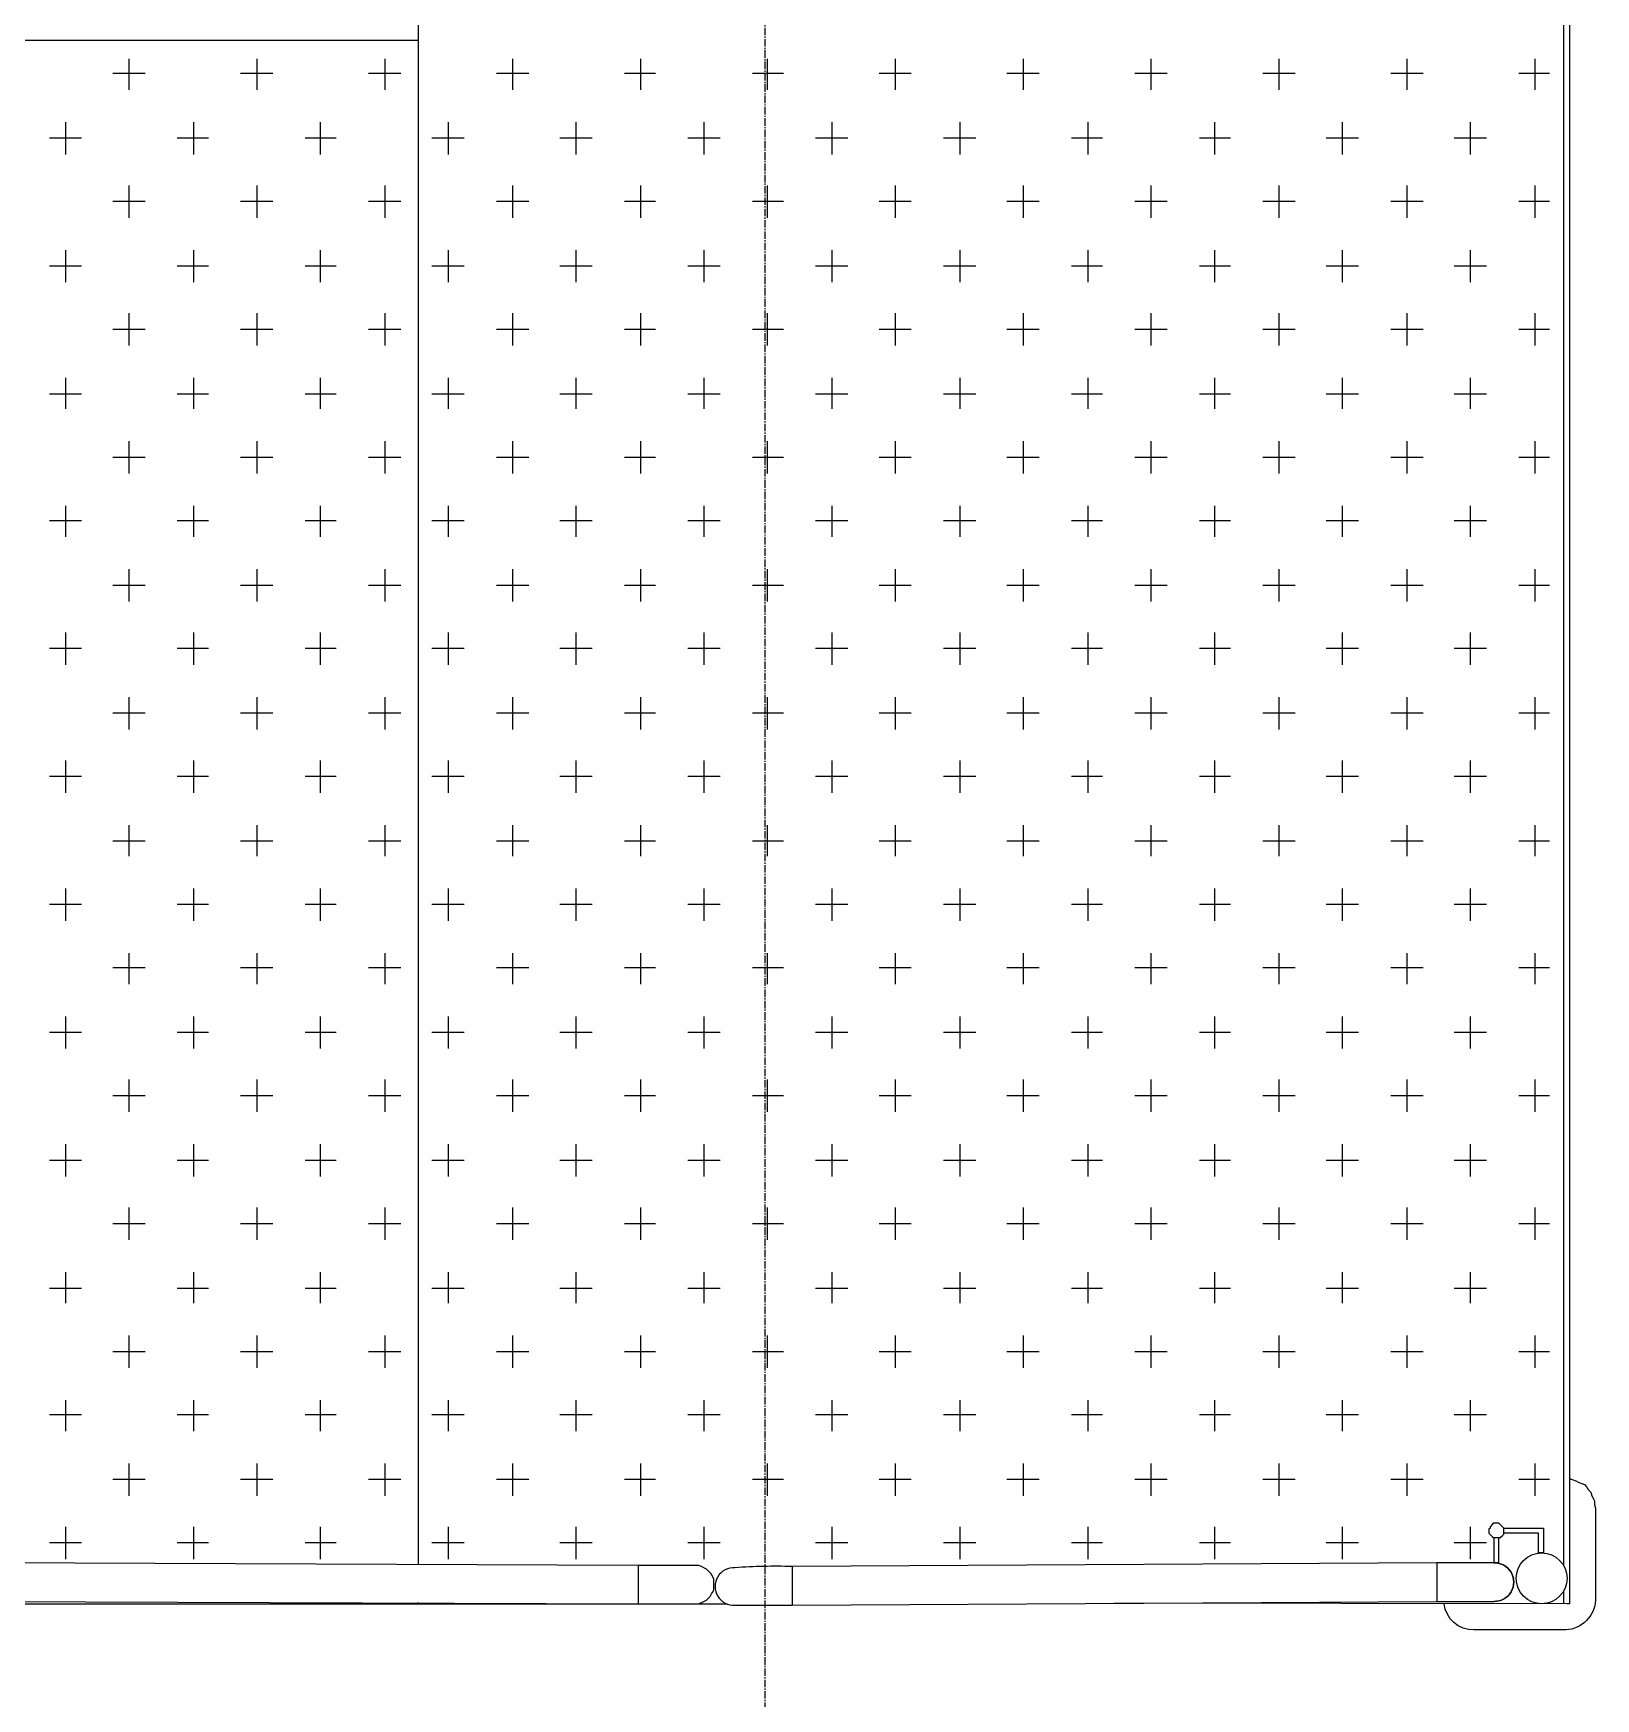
# Model space of a CAD drawing. Header units: millimetres. Extents: x -62354 to 129108, y -71259 to 35407.
# Drawn here: x 16138 to 17691, y -5895 to -4239 of the extents above; entities that cross this region are included whole.
import ezdxf

# ---------------------------------------------------------------- set-up
doc = ezdxf.new("R2010")
doc.units = ezdxf.units.MM
doc.header["$MEASUREMENT"] = 0
doc.linetypes.add('1st FL Layout xrf$0$CENTER2', pattern=[1.125, 0.75, -0.125, 0.125, -0.125])
doc.layers.add('1st FL Layout xrf$0$CR-Machine', color=7, linetype='Continuous', transparency=0.5)
doc.layers.add('1st FL Layout xrf$0$G-Grid Line', color=253, linetype='1st FL Layout xrf$0$CENTER2', transparency=0.5)

# ---------------------------------------------------------------- blocks, each defined once
blk = doc.blocks.new('1st FL Layout xrf$0$M6')
for p, q in [((-9199.1524, 1894.6927), (-9199.1524, 1892.0329)), ((-9198.9338, 1892.0316), (-9198.9338, 1891.9934)), ((-9198.1398, 1892.0341), (-9198.1398, 1891.9958))]:
    blk.add_line(p, q)
for points in [[(-9198.0077, 1894.6927), (-9198.0077, 1891.9934), (-9198.0102, 1891.9934)], [(-9198.0139, 1894.4334), (-9198.0139, 1892.0319)], [(-9200.4663, 1893.548), (-9199.1524, 1893.548)], [(-9199.7081, 1893.2233), (-9199.7081, 1891.9934), (-9198.8455, 1891.9934)], [(-9198.0769, 1892.0588), (-9198.0744, 1892.0613), (-9198.0732, 1892.0625), (-9198.0732, 1892.0687), (-9198.0744, 1892.0699), (-9198.0781, 1892.0736), (-9198.083, 1892.0736), (-9198.0843, 1892.0724), (-9198.0867, 1892.0699), (-9198.0867, 1892.0687), (-9198.088, 1892.0675), (-9198.088, 1892.0637), (-9198.0843, 1892.06), (-9198.083, 1892.0588)], [(-9198.0732, 1892.0687), (-9198.0336, 1892.0687), (-9198.0336, 1892.044), (-9198.0386, 1892.044), (-9198.0386, 1892.0637), (-9198.0732, 1892.0637)], [(-9198.8733, 1892.0316), (-9198.9338, 1892.0316), (-9199.5747, 1892.0341), (-9199.6377, 1892.0341), (-9199.6365, 1892.0588)], [(-9198.0769, 1892.0588), (-9198.083, 1892.0588), (-9198.083, 1892.0341)], [(-9198.0781, 1892.0341), (-9198.0781, 1892.0588)], [(-9198.8733, 1891.9934), (-9198.8709, 1891.9946), (-9198.8684, 1891.9958), (-9198.8659, 1891.9971), (-9198.8622, 1892.0008), (-9198.861, 1892.0032), (-9198.8598, 1892.0045), (-9198.8585, 1892.0069), (-9198.8585, 1892.0181), (-9198.8598, 1892.0205), (-9198.861, 1892.023), (-9198.8622, 1892.0242), (-9198.8659, 1892.0279), (-9198.8684, 1892.0292), (-9198.8709, 1892.0304), (-9198.8733, 1892.0316)], [(-9198.0781, 1892.0341), (-9198.1398, 1892.0341), (-9198.7807, 1892.0304), (-9198.7807, 1891.9921)], [(-9199.6513, 1892.0119), (-9199.6501, 1892.0094), (-9199.6501, 1892.0069), (-9199.6488, 1892.0057), (-9199.6476, 1892.0032), (-9199.6451, 1892.0008), (-9199.6426, 1891.9995), (-9199.6414, 1891.9983), (-9199.6389, 1891.9971), (-9199.6365, 1891.9958), (-9199.5747, 1891.9958), (-9198.9338, 1891.9934)], [(-9198.0139, 1892.0057), (-9198.0139, 1891.9934)], [(-9199.1524, 1891.9934), (-9199.1524, 1891.9946)], [(-9198.0102, 1891.9934), (-9198.4603, 1891.994)]]:
    blk.add_lwpolyline(points)
at = {"color": 253}
for points in [[(-9199.4401, 1893.5295), (-9199.4401, 1893.4986)], [(-9199.3129, 1893.5295), (-9199.3129, 1893.4986)], [(-9199.1857, 1893.5295), (-9199.1857, 1893.4986)], [(-9199.0586, 1893.5295), (-9199.0586, 1893.4986)], [(-9198.9314, 1893.5295), (-9198.9314, 1893.4986)], [(-9198.8054, 1893.5295), (-9198.8054, 1893.4986)], [(-9198.6782, 1893.5295), (-9198.6782, 1893.4986)], [(-9198.551, 1893.5295), (-9198.551, 1893.4986)], [(-9198.4239, 1893.5295), (-9198.4239, 1893.4986)], [(-9198.2967, 1893.5295), (-9198.2967, 1893.4986)], [(-9198.1695, 1893.5295), (-9198.1695, 1893.4986)], [(-9198.0423, 1893.5295), (-9198.0423, 1893.4986)], [(-9199.4241, 1893.5147), (-9199.4562, 1893.5147)], [(-9199.2969, 1893.5147), (-9199.329, 1893.5147)], [(-9199.1697, 1893.5147), (-9199.2018, 1893.5147)], [(-9199.0425, 1893.5147), (-9199.0746, 1893.5147)], [(-9198.9166, 1893.5147), (-9198.9474, 1893.5147)], [(-9198.7894, 1893.5147), (-9198.8202, 1893.5147)], [(-9198.6622, 1893.5147), (-9198.6943, 1893.5147)], [(-9198.535, 1893.5147), (-9198.5671, 1893.5147)], [(-9198.4078, 1893.5147), (-9198.4399, 1893.5147)], [(-9198.2806, 1893.5147), (-9198.3127, 1893.5147)], [(-9198.1534, 1893.5147), (-9198.1855, 1893.5147)], [(-9198.0275, 1893.5147), (-9198.0583, 1893.5147)], [(-9199.5031, 1893.4665), (-9199.5031, 1893.4344)], [(-9199.3759, 1893.4665), (-9199.3759, 1893.4344)], [(-9199.25, 1893.4665), (-9199.25, 1893.4344)], [(-9199.1228, 1893.4665), (-9199.1228, 1893.4344)], [(-9198.9956, 1893.4665), (-9198.9956, 1893.4344)], [(-9198.8684, 1893.4665), (-9198.8684, 1893.4344)], [(-9198.7412, 1893.4665), (-9198.7412, 1893.4344)], [(-9198.614, 1893.4665), (-9198.614, 1893.4344)], [(-9198.4868, 1893.4665), (-9198.4868, 1893.4344)], [(-9198.3609, 1893.4665), (-9198.3609, 1893.4344)], [(-9198.2337, 1893.4665), (-9198.2337, 1893.4344)], [(-9198.1065, 1893.4665), (-9198.1065, 1893.4344)], [(-9199.4871, 1893.4505), (-9199.5192, 1893.4505)], [(-9199.3611, 1893.4505), (-9199.392, 1893.4505)], [(-9199.2339, 1893.4505), (-9199.2648, 1893.4505)], [(-9199.1067, 1893.4505), (-9199.1388, 1893.4505)], [(-9198.9795, 1893.4505), (-9199.0116, 1893.4505)], [(-9198.8523, 1893.4505), (-9198.8844, 1893.4505)], [(-9198.7252, 1893.4505), (-9198.7573, 1893.4505)], [(-9198.598, 1893.4505), (-9198.6301, 1893.4505)], [(-9198.472, 1893.4505), (-9198.5029, 1893.4505)], [(-9198.3448, 1893.4505), (-9198.3757, 1893.4505)], [(-9198.2176, 1893.4505), (-9198.2497, 1893.4505)], [(-9198.0904, 1893.4505), (-9198.1225, 1893.4505)], [(-9199.4401, 1893.4036), (-9199.4401, 1893.3714)], [(-9199.3129, 1893.4036), (-9199.3129, 1893.3714)], [(-9199.1857, 1893.4036), (-9199.1857, 1893.3714)], [(-9199.0586, 1893.4036), (-9199.0586, 1893.3714)], [(-9198.9314, 1893.4036), (-9198.9314, 1893.3714)], [(-9198.8054, 1893.4036), (-9198.8054, 1893.3714)], [(-9198.6782, 1893.4036), (-9198.6782, 1893.3714)], [(-9198.551, 1893.4036), (-9198.551, 1893.3714)], [(-9198.4239, 1893.4036), (-9198.4239, 1893.3714)], [(-9198.2967, 1893.4036), (-9198.2967, 1893.3714)], [(-9198.1695, 1893.4036), (-9198.1695, 1893.3714)], [(-9198.0423, 1893.4036), (-9198.0423, 1893.3714)], [(-9199.4241, 1893.3875), (-9199.4562, 1893.3875)], [(-9199.2969, 1893.3875), (-9199.329, 1893.3875)], [(-9199.1697, 1893.3875), (-9199.2018, 1893.3875)], [(-9199.0425, 1893.3875), (-9199.0746, 1893.3875)], [(-9198.9166, 1893.3875), (-9198.9474, 1893.3875)], [(-9198.7894, 1893.3875), (-9198.8202, 1893.3875)], [(-9198.6622, 1893.3875), (-9198.6943, 1893.3875)], [(-9198.535, 1893.3875), (-9198.5671, 1893.3875)], [(-9198.4078, 1893.3875), (-9198.4399, 1893.3875)], [(-9198.2806, 1893.3875), (-9198.3127, 1893.3875)], [(-9198.1534, 1893.3875), (-9198.1855, 1893.3875)], [(-9198.0275, 1893.3875), (-9198.0583, 1893.3875)], [(-9199.5031, 1893.3393), (-9199.5031, 1893.3072)], [(-9199.3759, 1893.3393), (-9199.3759, 1893.3072)], [(-9199.25, 1893.3393), (-9199.25, 1893.3072)], [(-9199.1228, 1893.3393), (-9199.1228, 1893.3072)], [(-9198.9956, 1893.3393), (-9198.9956, 1893.3072)], [(-9198.8684, 1893.3393), (-9198.8684, 1893.3072)], [(-9198.7412, 1893.3393), (-9198.7412, 1893.3072)], [(-9198.614, 1893.3393), (-9198.614, 1893.3072)], [(-9198.4868, 1893.3393), (-9198.4868, 1893.3072)], [(-9198.3609, 1893.3393), (-9198.3609, 1893.3072)], [(-9198.2337, 1893.3393), (-9198.2337, 1893.3072)], [(-9198.1065, 1893.3393), (-9198.1065, 1893.3072)], [(-9199.4871, 1893.3233), (-9199.5192, 1893.3233)], [(-9199.3611, 1893.3233), (-9199.392, 1893.3233)], [(-9199.2339, 1893.3233), (-9199.2648, 1893.3233)], [(-9199.1067, 1893.3233), (-9199.1388, 1893.3233)], [(-9198.9795, 1893.3233), (-9199.0116, 1893.3233)], [(-9198.8523, 1893.3233), (-9198.8844, 1893.3233)], [(-9198.7252, 1893.3233), (-9198.7573, 1893.3233)], [(-9198.598, 1893.3233), (-9198.6301, 1893.3233)], [(-9198.472, 1893.3233), (-9198.5029, 1893.3233)], [(-9198.3448, 1893.3233), (-9198.3757, 1893.3233)], [(-9198.2176, 1893.3233), (-9198.2497, 1893.3233)], [(-9198.0904, 1893.3233), (-9198.1225, 1893.3233)], [(-9199.4401, 1893.2764), (-9199.4401, 1893.2443)], [(-9199.3129, 1893.2764), (-9199.3129, 1893.2443)], [(-9199.1857, 1893.2764), (-9199.1857, 1893.2443)], [(-9199.0586, 1893.2764), (-9199.0586, 1893.2443)], [(-9198.9314, 1893.2764), (-9198.9314, 1893.2443)], [(-9198.8054, 1893.2764), (-9198.8054, 1893.2443)], [(-9198.6782, 1893.2764), (-9198.6782, 1893.2443)], [(-9198.551, 1893.2764), (-9198.551, 1893.2443)], [(-9198.4239, 1893.2764), (-9198.4239, 1893.2443)], [(-9198.2967, 1893.2764), (-9198.2967, 1893.2443)], [(-9198.1695, 1893.2764), (-9198.1695, 1893.2443)], [(-9198.0423, 1893.2764), (-9198.0423, 1893.2443)], [(-9199.4241, 1893.2603), (-9199.4562, 1893.2603)], [(-9199.2969, 1893.2603), (-9199.329, 1893.2603)], [(-9199.1697, 1893.2603), (-9199.2018, 1893.2603)], [(-9199.0425, 1893.2603), (-9199.0746, 1893.2603)], [(-9198.9166, 1893.2603), (-9198.9474, 1893.2603)], [(-9198.7894, 1893.2603), (-9198.8202, 1893.2603)], [(-9198.6622, 1893.2603), (-9198.6943, 1893.2603)], [(-9198.535, 1893.2603), (-9198.5671, 1893.2603)], [(-9198.4078, 1893.2603), (-9198.4399, 1893.2603)], [(-9198.2806, 1893.2603), (-9198.3127, 1893.2603)], [(-9198.1534, 1893.2603), (-9198.1855, 1893.2603)], [(-9198.0275, 1893.2603), (-9198.0583, 1893.2603)], [(-9199.5031, 1893.2122), (-9199.5031, 1893.1813)], [(-9199.3759, 1893.2122), (-9199.3759, 1893.1813)], [(-9199.25, 1893.2122), (-9199.25, 1893.1813)], [(-9199.1228, 1893.2122), (-9199.1228, 1893.1813)], [(-9198.9956, 1893.2122), (-9198.9956, 1893.1813)], [(-9198.8684, 1893.2122), (-9198.8684, 1893.1813)], [(-9198.7412, 1893.2122), (-9198.7412, 1893.1813)], [(-9198.614, 1893.2122), (-9198.614, 1893.1813)], [(-9198.4868, 1893.2122), (-9198.4868, 1893.1813)], [(-9198.3609, 1893.2122), (-9198.3609, 1893.1813)], [(-9198.2337, 1893.2122), (-9198.2337, 1893.1813)], [(-9198.1065, 1893.2122), (-9198.1065, 1893.1813)], [(-9199.4871, 1893.1961), (-9199.5192, 1893.1961)], [(-9199.3611, 1893.1961), (-9199.392, 1893.1961)], [(-9199.2339, 1893.1961), (-9199.2648, 1893.1961)], [(-9199.1067, 1893.1961), (-9199.1388, 1893.1961)], [(-9198.9795, 1893.1961), (-9199.0116, 1893.1961)], [(-9198.8523, 1893.1961), (-9198.8844, 1893.1961)], [(-9198.7252, 1893.1961), (-9198.7573, 1893.1961)], [(-9198.598, 1893.1961), (-9198.6301, 1893.1961)], [(-9198.472, 1893.1961), (-9198.5029, 1893.1961)], [(-9198.3448, 1893.1961), (-9198.3757, 1893.1961)], [(-9198.2176, 1893.1961), (-9198.2497, 1893.1961)], [(-9198.0904, 1893.1961), (-9198.1225, 1893.1961)], [(-9199.4401, 1893.1492), (-9199.4401, 1893.1171)], [(-9199.3129, 1893.1492), (-9199.3129, 1893.1171)], [(-9199.1857, 1893.1492), (-9199.1857, 1893.1171)], [(-9199.0586, 1893.1492), (-9199.0586, 1893.1171)], [(-9198.9314, 1893.1492), (-9198.9314, 1893.1171)], [(-9198.8054, 1893.1492), (-9198.8054, 1893.1171)], [(-9198.6782, 1893.1492), (-9198.6782, 1893.1171)], [(-9198.551, 1893.1492), (-9198.551, 1893.1171)], [(-9198.4239, 1893.1492), (-9198.4239, 1893.1171)], [(-9198.2967, 1893.1492), (-9198.2967, 1893.1171)], [(-9198.1695, 1893.1492), (-9198.1695, 1893.1171)], [(-9198.0423, 1893.1492), (-9198.0423, 1893.1171)], [(-9199.4241, 1893.1331), (-9199.4562, 1893.1331)], [(-9199.2969, 1893.1331), (-9199.329, 1893.1331)], [(-9199.1697, 1893.1331), (-9199.2018, 1893.1331)], [(-9199.0425, 1893.1331), (-9199.0746, 1893.1331)], [(-9198.9166, 1893.1331), (-9198.9474, 1893.1331)], [(-9198.7894, 1893.1331), (-9198.8202, 1893.1331)], [(-9198.6622, 1893.1331), (-9198.6943, 1893.1331)], [(-9198.535, 1893.1331), (-9198.5671, 1893.1331)], [(-9198.4078, 1893.1331), (-9198.4399, 1893.1331)], [(-9198.2806, 1893.1331), (-9198.3127, 1893.1331)], [(-9198.1534, 1893.1331), (-9198.1855, 1893.1331)], [(-9198.0275, 1893.1331), (-9198.0583, 1893.1331)], [(-9199.5031, 1893.085), (-9199.5031, 1893.0541)], [(-9199.3759, 1893.085), (-9199.3759, 1893.0541)], [(-9199.25, 1893.085), (-9199.25, 1893.0541)], [(-9199.1228, 1893.085), (-9199.1228, 1893.0541)], [(-9198.9956, 1893.085), (-9198.9956, 1893.0541)], [(-9198.8684, 1893.085), (-9198.8684, 1893.0541)], [(-9198.7412, 1893.085), (-9198.7412, 1893.0541)], [(-9198.614, 1893.085), (-9198.614, 1893.0541)], [(-9198.4868, 1893.085), (-9198.4868, 1893.0541)], [(-9198.3609, 1893.085), (-9198.3609, 1893.0541)], [(-9198.2337, 1893.085), (-9198.2337, 1893.0541)], [(-9198.1065, 1893.085), (-9198.1065, 1893.0541)], [(-9199.4871, 1893.0701), (-9199.5192, 1893.0701)], [(-9199.3611, 1893.0701), (-9199.392, 1893.0701)], [(-9199.2339, 1893.0701), (-9199.2648, 1893.0701)], [(-9199.1067, 1893.0701), (-9199.1388, 1893.0701)], [(-9198.9795, 1893.0701), (-9199.0116, 1893.0701)], [(-9198.8523, 1893.0701), (-9198.8844, 1893.0701)], [(-9198.7252, 1893.0701), (-9198.7573, 1893.0701)], [(-9198.598, 1893.0701), (-9198.6301, 1893.0701)], [(-9198.472, 1893.0701), (-9198.5029, 1893.0701)], [(-9198.3448, 1893.0701), (-9198.3757, 1893.0701)], [(-9198.2176, 1893.0701), (-9198.2497, 1893.0701)], [(-9198.0904, 1893.0701), (-9198.1225, 1893.0701)], [(-9199.4401, 1893.022), (-9199.4401, 1892.9899)], [(-9199.3129, 1893.022), (-9199.3129, 1892.9899)], [(-9199.1857, 1893.022), (-9199.1857, 1892.9899)], [(-9199.0586, 1893.022), (-9199.0586, 1892.9899)], [(-9198.9314, 1893.022), (-9198.9314, 1892.9899)], [(-9198.8054, 1893.022), (-9198.8054, 1892.9899)], [(-9198.6782, 1893.022), (-9198.6782, 1892.9899)], [(-9198.551, 1893.022), (-9198.551, 1892.9899)], [(-9198.4239, 1893.022), (-9198.4239, 1892.9899)], [(-9198.2967, 1893.022), (-9198.2967, 1892.9899)], [(-9198.1695, 1893.022), (-9198.1695, 1892.9899)], [(-9198.0423, 1893.022), (-9198.0423, 1892.9899)], [(-9199.4241, 1893.0059), (-9199.4562, 1893.0059)], [(-9199.2969, 1893.0059), (-9199.329, 1893.0059)], [(-9199.1697, 1893.0059), (-9199.2018, 1893.0059)], [(-9199.0425, 1893.0059), (-9199.0746, 1893.0059)], [(-9198.9166, 1893.0059), (-9198.9474, 1893.0059)], [(-9198.7894, 1893.0059), (-9198.8202, 1893.0059)], [(-9198.6622, 1893.0059), (-9198.6943, 1893.0059)], [(-9198.535, 1893.0059), (-9198.5671, 1893.0059)], [(-9198.4078, 1893.0059), (-9198.4399, 1893.0059)], [(-9198.2806, 1893.0059), (-9198.3127, 1893.0059)], [(-9198.1534, 1893.0059), (-9198.1855, 1893.0059)], [(-9198.0275, 1893.0059), (-9198.0583, 1893.0059)], [(-9199.5031, 1892.959), (-9199.5031, 1892.9269)], [(-9199.3759, 1892.959), (-9199.3759, 1892.9269)], [(-9199.25, 1892.959), (-9199.25, 1892.9269)], [(-9199.1228, 1892.959), (-9199.1228, 1892.9269)], [(-9198.9956, 1892.959), (-9198.9956, 1892.9269)], [(-9198.8684, 1892.959), (-9198.8684, 1892.9269)], [(-9198.7412, 1892.959), (-9198.7412, 1892.9269)], [(-9198.614, 1892.959), (-9198.614, 1892.9269)], [(-9198.4868, 1892.959), (-9198.4868, 1892.9269)], [(-9198.3609, 1892.959), (-9198.3609, 1892.9269)], [(-9198.2337, 1892.959), (-9198.2337, 1892.9269)], [(-9198.1065, 1892.959), (-9198.1065, 1892.9269)], [(-9199.4871, 1892.943), (-9199.5192, 1892.943)], [(-9199.3611, 1892.943), (-9199.392, 1892.943)], [(-9199.2339, 1892.943), (-9199.2648, 1892.943)], [(-9199.1067, 1892.943), (-9199.1388, 1892.943)], [(-9198.9795, 1892.943), (-9199.0116, 1892.943)], [(-9198.8523, 1892.943), (-9198.8844, 1892.943)], [(-9198.7252, 1892.943), (-9198.7573, 1892.943)], [(-9198.598, 1892.943), (-9198.6301, 1892.943)], [(-9198.472, 1892.943), (-9198.5029, 1892.943)], [(-9198.3448, 1892.943), (-9198.3757, 1892.943)], [(-9198.2176, 1892.943), (-9198.2497, 1892.943)], [(-9198.0904, 1892.943), (-9198.1225, 1892.943)], [(-9199.4401, 1892.8948), (-9199.4401, 1892.8627)], [(-9199.3129, 1892.8948), (-9199.3129, 1892.8627)], [(-9199.1857, 1892.8948), (-9199.1857, 1892.8627)], [(-9199.0586, 1892.8948), (-9199.0586, 1892.8627)], [(-9198.9314, 1892.8948), (-9198.9314, 1892.8627)], [(-9198.8054, 1892.8948), (-9198.8054, 1892.8627)], [(-9198.6782, 1892.8948), (-9198.6782, 1892.8627)], [(-9198.551, 1892.8948), (-9198.551, 1892.8627)], [(-9198.4239, 1892.8948), (-9198.4239, 1892.8627)], [(-9198.2967, 1892.8948), (-9198.2967, 1892.8627)], [(-9198.1695, 1892.8948), (-9198.1695, 1892.8627)], [(-9198.0423, 1892.8948), (-9198.0423, 1892.8627)], [(-9199.4241, 1892.8787), (-9199.4562, 1892.8787)], [(-9199.2969, 1892.8787), (-9199.329, 1892.8787)], [(-9199.1697, 1892.8787), (-9199.2018, 1892.8787)], [(-9199.0425, 1892.8787), (-9199.0746, 1892.8787)], [(-9198.9166, 1892.8787), (-9198.9474, 1892.8787)], [(-9198.7894, 1892.8787), (-9198.8202, 1892.8787)], [(-9198.6622, 1892.8787), (-9198.6943, 1892.8787)], [(-9198.535, 1892.8787), (-9198.5671, 1892.8787)], [(-9198.4078, 1892.8787), (-9198.4399, 1892.8787)], [(-9198.2806, 1892.8787), (-9198.3127, 1892.8787)], [(-9198.1534, 1892.8787), (-9198.1855, 1892.8787)], [(-9198.0275, 1892.8787), (-9198.0583, 1892.8787)], [(-9199.5031, 1892.8318), (-9199.5031, 1892.7997)], [(-9199.3759, 1892.8318), (-9199.3759, 1892.7997)], [(-9199.25, 1892.8318), (-9199.25, 1892.7997)], [(-9199.1228, 1892.8318), (-9199.1228, 1892.7997)], [(-9198.9956, 1892.8318), (-9198.9956, 1892.7997)], [(-9198.8684, 1892.8318), (-9198.8684, 1892.7997)], [(-9198.7412, 1892.8318), (-9198.7412, 1892.7997)], [(-9198.614, 1892.8318), (-9198.614, 1892.7997)], [(-9198.4868, 1892.8318), (-9198.4868, 1892.7997)], [(-9198.3609, 1892.8318), (-9198.3609, 1892.7997)], [(-9198.2337, 1892.8318), (-9198.2337, 1892.7997)], [(-9198.1065, 1892.8318), (-9198.1065, 1892.7997)], [(-9199.4871, 1892.8158), (-9199.5192, 1892.8158)], [(-9199.3611, 1892.8158), (-9199.392, 1892.8158)], [(-9199.2339, 1892.8158), (-9199.2648, 1892.8158)], [(-9199.1067, 1892.8158), (-9199.1388, 1892.8158)], [(-9198.9795, 1892.8158), (-9199.0116, 1892.8158)], [(-9198.8523, 1892.8158), (-9198.8844, 1892.8158)], [(-9198.7252, 1892.8158), (-9198.7573, 1892.8158)], [(-9198.598, 1892.8158), (-9198.6301, 1892.8158)], [(-9198.472, 1892.8158), (-9198.5029, 1892.8158)], [(-9198.3448, 1892.8158), (-9198.3757, 1892.8158)], [(-9198.2176, 1892.8158), (-9198.2497, 1892.8158)], [(-9198.0904, 1892.8158), (-9198.1225, 1892.8158)], [(-9199.4401, 1892.7676), (-9199.4401, 1892.7367)], [(-9199.3129, 1892.7676), (-9199.3129, 1892.7367)], [(-9199.1857, 1892.7676), (-9199.1857, 1892.7367)], [(-9199.0586, 1892.7676), (-9199.0586, 1892.7367)], [(-9198.9314, 1892.7676), (-9198.9314, 1892.7367)], [(-9198.8054, 1892.7676), (-9198.8054, 1892.7367)], [(-9198.6782, 1892.7676), (-9198.6782, 1892.7367)], [(-9198.551, 1892.7676), (-9198.551, 1892.7367)], [(-9198.4239, 1892.7676), (-9198.4239, 1892.7367)], [(-9198.2967, 1892.7676), (-9198.2967, 1892.7367)], [(-9198.1695, 1892.7676), (-9198.1695, 1892.7367)], [(-9198.0423, 1892.7676), (-9198.0423, 1892.7367)], [(-9199.4241, 1892.7516), (-9199.4562, 1892.7516)], [(-9199.2969, 1892.7516), (-9199.329, 1892.7516)], [(-9199.1697, 1892.7516), (-9199.2018, 1892.7516)], [(-9199.0425, 1892.7516), (-9199.0746, 1892.7516)], [(-9198.9166, 1892.7516), (-9198.9474, 1892.7516)], [(-9198.7894, 1892.7516), (-9198.8202, 1892.7516)], [(-9198.6622, 1892.7516), (-9198.6943, 1892.7516)], [(-9198.535, 1892.7516), (-9198.5671, 1892.7516)], [(-9198.4078, 1892.7516), (-9198.4399, 1892.7516)], [(-9198.2806, 1892.7516), (-9198.3127, 1892.7516)], [(-9198.1534, 1892.7516), (-9198.1855, 1892.7516)], [(-9198.0275, 1892.7516), (-9198.0583, 1892.7516)], [(-9199.5031, 1892.7046), (-9199.5031, 1892.6725)], [(-9199.3759, 1892.7046), (-9199.3759, 1892.6725)], [(-9199.25, 1892.7046), (-9199.25, 1892.6725)], [(-9199.1228, 1892.7046), (-9199.1228, 1892.6725)], [(-9198.9956, 1892.7046), (-9198.9956, 1892.6725)], [(-9198.8684, 1892.7046), (-9198.8684, 1892.6725)], [(-9198.7412, 1892.7046), (-9198.7412, 1892.6725)], [(-9198.614, 1892.7046), (-9198.614, 1892.6725)], [(-9198.4868, 1892.7046), (-9198.4868, 1892.6725)], [(-9198.3609, 1892.7046), (-9198.3609, 1892.6725)], [(-9198.2337, 1892.7046), (-9198.2337, 1892.6725)], [(-9198.1065, 1892.7046), (-9198.1065, 1892.6725)], [(-9199.4871, 1892.6886), (-9199.5192, 1892.6886)], [(-9199.3611, 1892.6886), (-9199.392, 1892.6886)], [(-9199.2339, 1892.6886), (-9199.2648, 1892.6886)], [(-9199.1067, 1892.6886), (-9199.1388, 1892.6886)], [(-9198.9795, 1892.6886), (-9199.0116, 1892.6886)], [(-9198.8523, 1892.6886), (-9198.8844, 1892.6886)], [(-9198.7252, 1892.6886), (-9198.7573, 1892.6886)], [(-9198.598, 1892.6886), (-9198.6301, 1892.6886)], [(-9198.472, 1892.6886), (-9198.5029, 1892.6886)], [(-9198.3448, 1892.6886), (-9198.3757, 1892.6886)], [(-9198.2176, 1892.6886), (-9198.2497, 1892.6886)], [(-9198.0904, 1892.6886), (-9198.1225, 1892.6886)], [(-9199.4401, 1892.6404), (-9199.4401, 1892.6095)], [(-9199.3129, 1892.6404), (-9199.3129, 1892.6095)], [(-9199.1857, 1892.6404), (-9199.1857, 1892.6095)], [(-9199.0586, 1892.6404), (-9199.0586, 1892.6095)], [(-9198.9314, 1892.6404), (-9198.9314, 1892.6095)], [(-9198.8054, 1892.6404), (-9198.8054, 1892.6095)], [(-9198.6782, 1892.6404), (-9198.6782, 1892.6095)], [(-9198.551, 1892.6404), (-9198.551, 1892.6095)], [(-9198.4239, 1892.6404), (-9198.4239, 1892.6095)], [(-9198.2967, 1892.6404), (-9198.2967, 1892.6095)], [(-9198.1695, 1892.6404), (-9198.1695, 1892.6095)], [(-9198.0423, 1892.6404), (-9198.0423, 1892.6095)], [(-9199.4241, 1892.6256), (-9199.4562, 1892.6256)], [(-9199.2969, 1892.6256), (-9199.329, 1892.6256)], [(-9199.1697, 1892.6256), (-9199.2018, 1892.6256)], [(-9199.0425, 1892.6256), (-9199.0746, 1892.6256)], [(-9198.9166, 1892.6256), (-9198.9474, 1892.6256)], [(-9198.7894, 1892.6256), (-9198.8202, 1892.6256)], [(-9198.6622, 1892.6256), (-9198.6943, 1892.6256)], [(-9198.535, 1892.6256), (-9198.5671, 1892.6256)], [(-9198.4078, 1892.6256), (-9198.4399, 1892.6256)], [(-9198.2806, 1892.6256), (-9198.3127, 1892.6256)], [(-9198.1534, 1892.6256), (-9198.1855, 1892.6256)], [(-9198.0275, 1892.6256), (-9198.0583, 1892.6256)], [(-9199.4871, 1892.5614), (-9199.5192, 1892.5614)], [(-9199.5031, 1892.5774), (-9199.5031, 1892.5453)], [(-9199.3611, 1892.5614), (-9199.392, 1892.5614)], [(-9199.3759, 1892.5774), (-9199.3759, 1892.5453)], [(-9199.2339, 1892.5614), (-9199.2648, 1892.5614)], [(-9199.25, 1892.5774), (-9199.25, 1892.5453)], [(-9199.1067, 1892.5614), (-9199.1388, 1892.5614)], [(-9199.1228, 1892.5774), (-9199.1228, 1892.5453)], [(-9198.9795, 1892.5614), (-9199.0116, 1892.5614)], [(-9198.9956, 1892.5774), (-9198.9956, 1892.5453)], [(-9198.8523, 1892.5614), (-9198.8844, 1892.5614)], [(-9198.8684, 1892.5774), (-9198.8684, 1892.5453)], [(-9198.7252, 1892.5614), (-9198.7573, 1892.5614)], [(-9198.7412, 1892.5774), (-9198.7412, 1892.5453)], [(-9198.598, 1892.5614), (-9198.6301, 1892.5614)], [(-9198.614, 1892.5774), (-9198.614, 1892.5453)], [(-9198.472, 1892.5614), (-9198.5029, 1892.5614)], [(-9198.4868, 1892.5774), (-9198.4868, 1892.5453)], [(-9198.3448, 1892.5614), (-9198.3757, 1892.5614)], [(-9198.3609, 1892.5774), (-9198.3609, 1892.5453)], [(-9198.2176, 1892.5614), (-9198.2497, 1892.5614)], [(-9198.2337, 1892.5774), (-9198.2337, 1892.5453)], [(-9198.0904, 1892.5614), (-9198.1225, 1892.5614)], [(-9198.1065, 1892.5774), (-9198.1065, 1892.5453)], [(-9199.4401, 1892.5145), (-9199.4401, 1892.4824)], [(-9199.3129, 1892.5145), (-9199.3129, 1892.4824)], [(-9199.1857, 1892.5145), (-9199.1857, 1892.4824)], [(-9199.0586, 1892.5145), (-9199.0586, 1892.4824)], [(-9198.9314, 1892.5145), (-9198.9314, 1892.4824)], [(-9198.8054, 1892.5145), (-9198.8054, 1892.4824)], [(-9198.6782, 1892.5145), (-9198.6782, 1892.4824)], [(-9198.551, 1892.5145), (-9198.551, 1892.4824)], [(-9198.4239, 1892.5145), (-9198.4239, 1892.4824)], [(-9198.2967, 1892.5145), (-9198.2967, 1892.4824)], [(-9198.1695, 1892.5145), (-9198.1695, 1892.4824)], [(-9198.0423, 1892.5145), (-9198.0423, 1892.4824)], [(-9199.4241, 1892.4984), (-9199.4562, 1892.4984)], [(-9199.2969, 1892.4984), (-9199.329, 1892.4984)], [(-9199.1697, 1892.4984), (-9199.2018, 1892.4984)], [(-9199.0425, 1892.4984), (-9199.0746, 1892.4984)], [(-9198.9166, 1892.4984), (-9198.9474, 1892.4984)], [(-9198.7894, 1892.4984), (-9198.8202, 1892.4984)], [(-9198.6622, 1892.4984), (-9198.6943, 1892.4984)], [(-9198.535, 1892.4984), (-9198.5671, 1892.4984)], [(-9198.4078, 1892.4984), (-9198.4399, 1892.4984)], [(-9198.2806, 1892.4984), (-9198.3127, 1892.4984)], [(-9198.1534, 1892.4984), (-9198.1855, 1892.4984)], [(-9198.0275, 1892.4984), (-9198.0583, 1892.4984)], [(-9199.5031, 1892.4503), (-9199.5031, 1892.4181)], [(-9199.3759, 1892.4503), (-9199.3759, 1892.4181)], [(-9199.25, 1892.4503), (-9199.25, 1892.4181)], [(-9199.1228, 1892.4503), (-9199.1228, 1892.4181)], [(-9198.9956, 1892.4503), (-9198.9956, 1892.4181)], [(-9198.8684, 1892.4503), (-9198.8684, 1892.4181)], [(-9198.7412, 1892.4503), (-9198.7412, 1892.4181)], [(-9198.614, 1892.4503), (-9198.614, 1892.4181)], [(-9198.4868, 1892.4503), (-9198.4868, 1892.4181)], [(-9198.3609, 1892.4503), (-9198.3609, 1892.4181)], [(-9198.2337, 1892.4503), (-9198.2337, 1892.4181)], [(-9198.1065, 1892.4503), (-9198.1065, 1892.4181)], [(-9199.4871, 1892.4342), (-9199.5192, 1892.4342)], [(-9199.3611, 1892.4342), (-9199.392, 1892.4342)], [(-9199.2339, 1892.4342), (-9199.2648, 1892.4342)], [(-9199.1067, 1892.4342), (-9199.1388, 1892.4342)], [(-9198.9795, 1892.4342), (-9199.0116, 1892.4342)], [(-9198.8523, 1892.4342), (-9198.8844, 1892.4342)], [(-9198.7252, 1892.4342), (-9198.7573, 1892.4342)], [(-9198.598, 1892.4342), (-9198.6301, 1892.4342)], [(-9198.472, 1892.4342), (-9198.5029, 1892.4342)], [(-9198.3448, 1892.4342), (-9198.3757, 1892.4342)], [(-9198.2176, 1892.4342), (-9198.2497, 1892.4342)], [(-9198.0904, 1892.4342), (-9198.1225, 1892.4342)], [(-9199.4401, 1892.3873), (-9199.4401, 1892.3552)], [(-9199.3129, 1892.3873), (-9199.3129, 1892.3552)], [(-9199.1857, 1892.3873), (-9199.1857, 1892.3552)], [(-9199.0586, 1892.3873), (-9199.0586, 1892.3552)], [(-9198.9314, 1892.3873), (-9198.9314, 1892.3552)], [(-9198.8054, 1892.3873), (-9198.8054, 1892.3552)], [(-9198.6782, 1892.3873), (-9198.6782, 1892.3552)], [(-9198.551, 1892.3873), (-9198.551, 1892.3552)], [(-9198.4239, 1892.3873), (-9198.4239, 1892.3552)], [(-9198.2967, 1892.3873), (-9198.2967, 1892.3552)], [(-9198.1695, 1892.3873), (-9198.1695, 1892.3552)], [(-9198.0423, 1892.3873), (-9198.0423, 1892.3552)], [(-9199.4241, 1892.3712), (-9199.4562, 1892.3712)], [(-9199.2969, 1892.3712), (-9199.329, 1892.3712)], [(-9199.1697, 1892.3712), (-9199.2018, 1892.3712)], [(-9199.0425, 1892.3712), (-9199.0746, 1892.3712)], [(-9198.9166, 1892.3712), (-9198.9474, 1892.3712)], [(-9198.7894, 1892.3712), (-9198.8202, 1892.3712)], [(-9198.6622, 1892.3712), (-9198.6943, 1892.3712)], [(-9198.535, 1892.3712), (-9198.5671, 1892.3712)], [(-9198.4078, 1892.3712), (-9198.4399, 1892.3712)], [(-9198.2806, 1892.3712), (-9198.3127, 1892.3712)], [(-9198.1534, 1892.3712), (-9198.1855, 1892.3712)], [(-9198.0275, 1892.3712), (-9198.0583, 1892.3712)], [(-9199.5031, 1892.3231), (-9199.5031, 1892.2922)], [(-9199.3759, 1892.3231), (-9199.3759, 1892.2922)], [(-9199.25, 1892.3231), (-9199.25, 1892.2922)], [(-9199.1228, 1892.3231), (-9199.1228, 1892.2922)], [(-9198.9956, 1892.3231), (-9198.9956, 1892.2922)], [(-9198.8684, 1892.3231), (-9198.8684, 1892.2922)], [(-9198.7412, 1892.3231), (-9198.7412, 1892.2922)], [(-9198.614, 1892.3231), (-9198.614, 1892.2922)], [(-9198.4868, 1892.3231), (-9198.4868, 1892.2922)], [(-9198.3609, 1892.3231), (-9198.3609, 1892.2922)], [(-9198.2337, 1892.3231), (-9198.2337, 1892.2922)], [(-9198.1065, 1892.3231), (-9198.1065, 1892.2922)], [(-9199.4871, 1892.307), (-9199.5192, 1892.307)], [(-9199.3611, 1892.307), (-9199.392, 1892.307)], [(-9199.2339, 1892.307), (-9199.2648, 1892.307)], [(-9199.1067, 1892.307), (-9199.1388, 1892.307)], [(-9198.9795, 1892.307), (-9199.0116, 1892.307)], [(-9198.8523, 1892.307), (-9198.8844, 1892.307)], [(-9198.7252, 1892.307), (-9198.7573, 1892.307)], [(-9198.598, 1892.307), (-9198.6301, 1892.307)], [(-9198.472, 1892.307), (-9198.5029, 1892.307)], [(-9198.3448, 1892.307), (-9198.3757, 1892.307)], [(-9198.2176, 1892.307), (-9198.2497, 1892.307)], [(-9198.0904, 1892.307), (-9198.1225, 1892.307)], [(-9199.4401, 1892.2601), (-9199.4401, 1892.228)], [(-9199.3129, 1892.2601), (-9199.3129, 1892.228)], [(-9199.1857, 1892.2601), (-9199.1857, 1892.228)], [(-9199.0586, 1892.2601), (-9199.0586, 1892.228)], [(-9198.9314, 1892.2601), (-9198.9314, 1892.228)], [(-9198.8054, 1892.2601), (-9198.8054, 1892.228)], [(-9198.6782, 1892.2601), (-9198.6782, 1892.228)], [(-9198.551, 1892.2601), (-9198.551, 1892.228)], [(-9198.4239, 1892.2601), (-9198.4239, 1892.228)], [(-9198.2967, 1892.2601), (-9198.2967, 1892.228)], [(-9198.1695, 1892.2601), (-9198.1695, 1892.228)], [(-9198.0423, 1892.2601), (-9198.0423, 1892.228)], [(-9199.4241, 1892.244), (-9199.4562, 1892.244)], [(-9199.2969, 1892.244), (-9199.329, 1892.244)], [(-9199.1697, 1892.244), (-9199.2018, 1892.244)], [(-9199.0425, 1892.244), (-9199.0746, 1892.244)], [(-9198.9166, 1892.244), (-9198.9474, 1892.244)], [(-9198.7894, 1892.244), (-9198.8202, 1892.244)], [(-9198.6622, 1892.244), (-9198.6943, 1892.244)], [(-9198.535, 1892.244), (-9198.5671, 1892.244)], [(-9198.4078, 1892.244), (-9198.4399, 1892.244)], [(-9198.2806, 1892.244), (-9198.3127, 1892.244)], [(-9198.1534, 1892.244), (-9198.1855, 1892.244)], [(-9198.0275, 1892.244), (-9198.0583, 1892.244)], [(-9199.4871, 1892.1811), (-9199.5192, 1892.1811)], [(-9199.5031, 1892.1959), (-9199.5031, 1892.165)], [(-9199.3611, 1892.1811), (-9199.392, 1892.1811)], [(-9199.3759, 1892.1959), (-9199.3759, 1892.165)], [(-9199.2339, 1892.1811), (-9199.2648, 1892.1811)], [(-9199.25, 1892.1959), (-9199.25, 1892.165)], [(-9199.1067, 1892.1811), (-9199.1388, 1892.1811)], [(-9199.1228, 1892.1959), (-9199.1228, 1892.165)], [(-9198.9795, 1892.1811), (-9199.0116, 1892.1811)], [(-9198.9956, 1892.1959), (-9198.9956, 1892.165)], [(-9198.8523, 1892.1811), (-9198.8844, 1892.1811)], [(-9198.8684, 1892.1959), (-9198.8684, 1892.165)], [(-9198.7252, 1892.1811), (-9198.7573, 1892.1811)], [(-9198.7412, 1892.1959), (-9198.7412, 1892.165)], [(-9198.598, 1892.1811), (-9198.6301, 1892.1811)], [(-9198.614, 1892.1959), (-9198.614, 1892.165)], [(-9198.472, 1892.1811), (-9198.5029, 1892.1811)], [(-9198.4868, 1892.1959), (-9198.4868, 1892.165)], [(-9198.3448, 1892.1811), (-9198.3757, 1892.1811)], [(-9198.3609, 1892.1959), (-9198.3609, 1892.165)], [(-9198.2176, 1892.1811), (-9198.2497, 1892.1811)], [(-9198.2337, 1892.1959), (-9198.2337, 1892.165)], [(-9198.0904, 1892.1811), (-9198.1225, 1892.1811)], [(-9198.1065, 1892.1959), (-9198.1065, 1892.165)], [(-9199.4401, 1892.1329), (-9199.4401, 1892.1008)], [(-9199.3129, 1892.1329), (-9199.3129, 1892.1008)], [(-9199.1857, 1892.1329), (-9199.1857, 1892.1008)], [(-9199.0586, 1892.1329), (-9199.0586, 1892.1008)], [(-9198.9314, 1892.1329), (-9198.9314, 1892.1008)], [(-9198.8054, 1892.1329), (-9198.8054, 1892.1008)], [(-9198.6782, 1892.1329), (-9198.6782, 1892.1008)], [(-9198.551, 1892.1329), (-9198.551, 1892.1008)], [(-9198.4239, 1892.1329), (-9198.4239, 1892.1008)], [(-9198.2967, 1892.1329), (-9198.2967, 1892.1008)], [(-9198.1695, 1892.1329), (-9198.1695, 1892.1008)], [(-9198.0423, 1892.1329), (-9198.0423, 1892.1008)], [(-9199.4241, 1892.1168), (-9199.4562, 1892.1168)], [(-9199.2969, 1892.1168), (-9199.329, 1892.1168)], [(-9199.1697, 1892.1168), (-9199.2018, 1892.1168)], [(-9199.0425, 1892.1168), (-9199.0746, 1892.1168)], [(-9198.9166, 1892.1168), (-9198.9474, 1892.1168)], [(-9198.7894, 1892.1168), (-9198.8202, 1892.1168)], [(-9198.6622, 1892.1168), (-9198.6943, 1892.1168)], [(-9198.535, 1892.1168), (-9198.5671, 1892.1168)], [(-9198.4078, 1892.1168), (-9198.4399, 1892.1168)], [(-9198.2806, 1892.1168), (-9198.3127, 1892.1168)], [(-9198.1534, 1892.1168), (-9198.1855, 1892.1168)], [(-9198.0275, 1892.1168), (-9198.0583, 1892.1168)], [(-9199.5031, 1892.0699), (-9199.5031, 1892.0378)], [(-9199.3759, 1892.0699), (-9199.3759, 1892.0378)], [(-9199.25, 1892.0699), (-9199.25, 1892.0378)], [(-9199.1228, 1892.0699), (-9199.1228, 1892.0378)], [(-9198.9956, 1892.0699), (-9198.9956, 1892.0378)], [(-9198.8684, 1892.0699), (-9198.8684, 1892.0378)], [(-9198.7412, 1892.0699), (-9198.7412, 1892.0378)], [(-9198.614, 1892.0699), (-9198.614, 1892.0378)], [(-9198.4868, 1892.0699), (-9198.4868, 1892.0378)], [(-9198.3609, 1892.0699), (-9198.3609, 1892.0378)], [(-9198.2337, 1892.0699), (-9198.2337, 1892.0378)], [(-9198.1065, 1892.0699), (-9198.1065, 1892.0378)], [(-9199.4871, 1892.0539), (-9199.5192, 1892.0539)], [(-9199.3611, 1892.0539), (-9199.392, 1892.0539)], [(-9199.2339, 1892.0539), (-9199.2648, 1892.0539)], [(-9199.1067, 1892.0539), (-9199.1388, 1892.0539)], [(-9198.9795, 1892.0539), (-9199.0116, 1892.0539)], [(-9198.8523, 1892.0539), (-9198.8844, 1892.0539)], [(-9198.7252, 1892.0539), (-9198.7573, 1892.0539)], [(-9198.598, 1892.0539), (-9198.6301, 1892.0539)], [(-9198.472, 1892.0539), (-9198.5029, 1892.0539)], [(-9198.3448, 1892.0539), (-9198.3757, 1892.0539)], [(-9198.2176, 1892.0539), (-9198.2497, 1892.0539)], [(-9198.0904, 1892.0539), (-9198.1225, 1892.0539)]]:
    blk.add_lwpolyline(points, dxfattribs=at)
for points in [[(-9198.0077, 1892.1181), (-9198.0052, 1892.1168), (-9198.0015, 1892.1156), (-9197.9991, 1892.1144), (-9197.9954, 1892.1131), (-9197.9929, 1892.1119), (-9197.9904, 1892.1094), (-9197.9892, 1892.107), (-9197.9867, 1892.1045), (-9197.9855, 1892.1008), (-9197.9842, 1892.0983), (-9197.983, 1892.0959), (-9197.983, 1892.0921), (-9197.9818, 1892.0884), (-9197.9818, 1891.9971, -0.380199), (-9198.0114, 1891.9674), (-9198.1028, 1891.9674, -0.385941), (-9198.1324, 1891.9934)], [(-9198.7807, 1892.0304, 0.026298), (-9198.8375, 1892.0292, 1.066667), (-9198.8375, 1891.9921), (-9198.7807, 1891.9921), (-9198.1398, 1891.9958), (-9198.083, 1891.9958, 1.032778), (-9198.083, 1892.0341, -1.036949), (-9198.083, 1891.9958)]]:
    blk.add_lwpolyline(points, format="xyb")
blk.add_circle((-9198.0355, 1892.0187), 0.0253)
blk = doc.blocks.new('1st FL Layout xrf')
at = {"layer": '1st FL Layout xrf$0$G-Grid Line', "ltscale": 10}
blk.add_line((16865.1, 33307.4), (16865.1, -20796.5), dxfattribs=at)
at = {"layer": '1st FL Layout xrf$0$CR-Machine', "xscale": 1000, "yscale": 1000, "zscale": 1000}
blk.add_blockref('1st FL Layout xrf$0$M6', (9215672.8, -1897794.2), dxfattribs=at)

msp = doc.modelspace()

# ---------------------------------------------------------------- block references
msp.add_blockref('1st FL Layout xrf', (0, 0))

doc.saveas('drawing.dxf')
